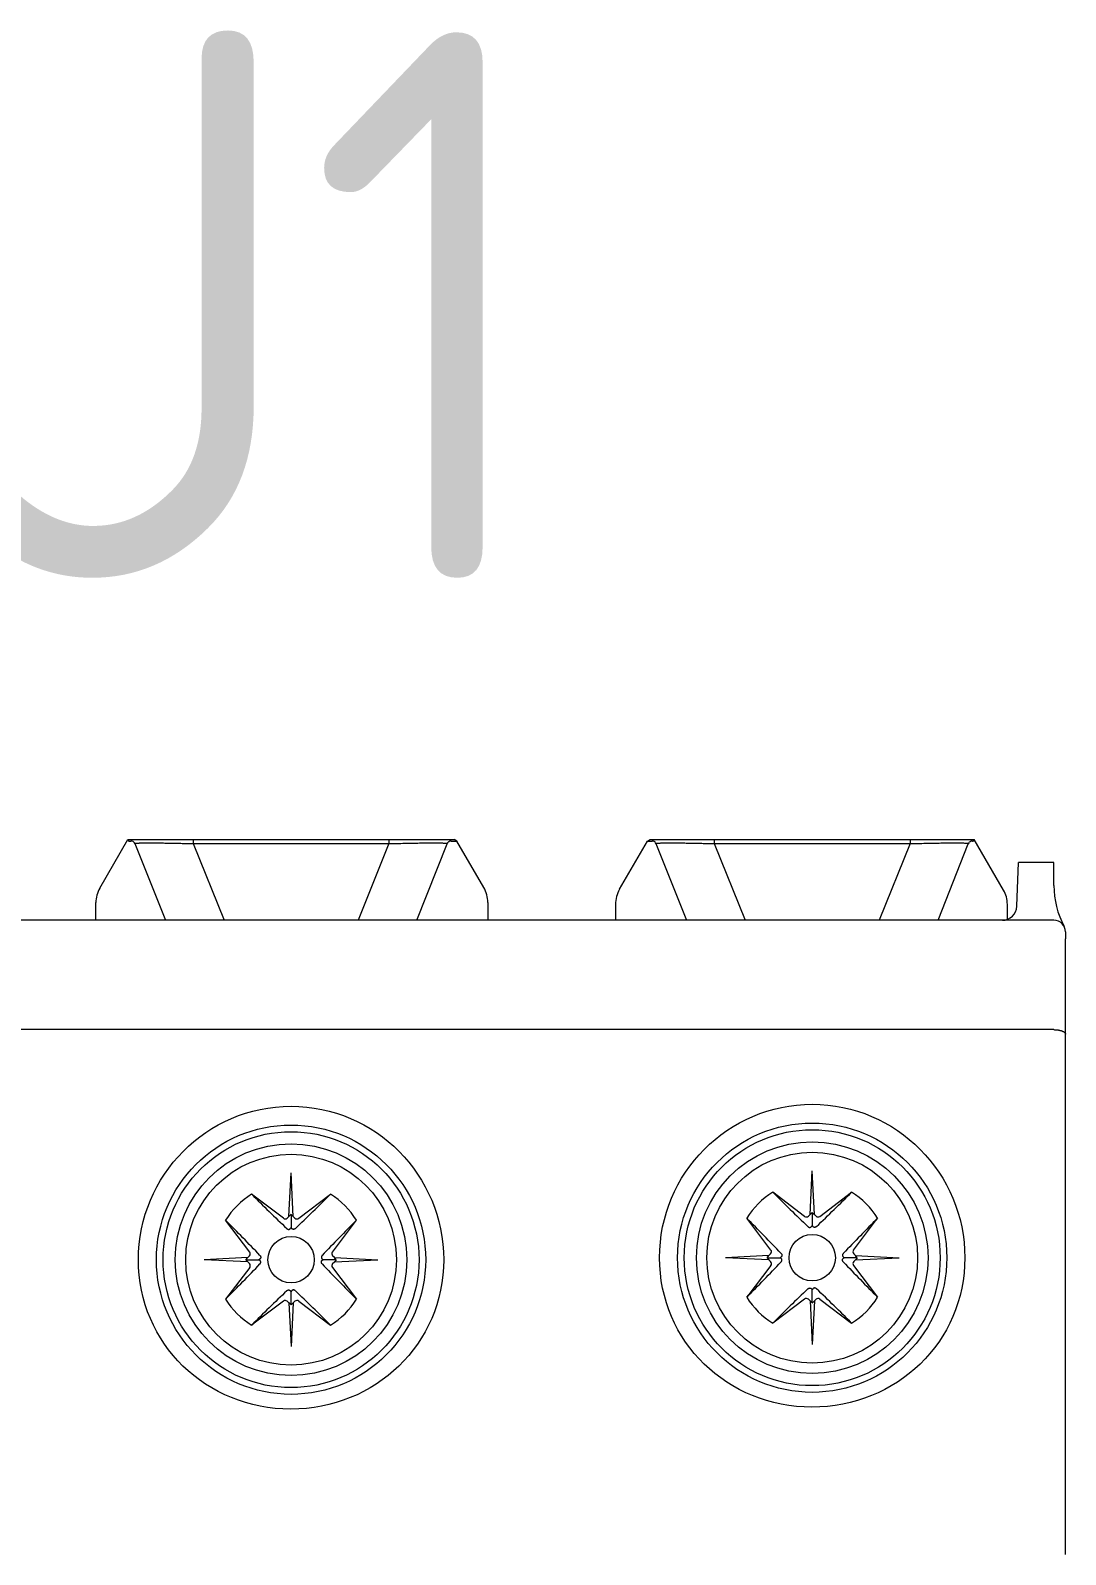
# Model space of a CAD drawing. Header units: millimetres. Extents: x 42151 to 59780, y 37376 to 44547.
# Drawn here: x 47625.2 to 47663.1, y 42708.8 to 42764.5 of the extents above; entities that cross this region are included whole.
import ezdxf
from ezdxf.enums import TextEntityAlignment as Align

# ---------------------------------------------------------------- set-up
doc = ezdxf.new("R2010")
doc.units = ezdxf.units.MM
doc.set_wipeout_variables(frame=1)
doc.layers.add('000-PI-Oprema', color=30, linetype='Continuous', lineweight=5)
doc.layers.add('000-PI_TEXT', color=7, linetype='Continuous')
doc.styles.add('PI0', font='isocpeur.ttf', dxfattribs={"width": 0.9})

# ---------------------------------------------------------------- blocks, each defined once
blk = doc.blocks.new('943405 - Dehn - Surge Arrester')
at = {"layer": '000-PI-Oprema', "ltscale": 0.25}
for p, q in [((49578.991, 45359.286), (49580.021, 45361.069)), ((49580.021, 45361.069), (49591.95, 45361.069)), ((49580.021, 45361.069), (49580.054, 45361.012)), ((49580.054, 45361.012), (49580.131, 45361.012)), ((49580.272, 45360.926), (49580.275, 45360.927)), ((49582.405, 45361.065), (49582.405, 45360.916)), ((49582.405, 45360.916), (49589.565, 45360.916)), ((49589.565, 45361.065), (49589.565, 45360.916)), ((49591.839, 45361.012), (49592.049, 45361.012)), ((49592.049, 45361.012), (49591.95, 45361.069)), ((49593.028, 45359.315), (49592.049, 45361.012)), ((49597.992, 45359.249), (49599.009, 45361.012)), ((49599.009, 45361.012), (49599.108, 45361.069)), ((49599.009, 45361.012), (49599.181, 45361.012)), ((49599.108, 45361.069), (49610.961, 45361.069)), ((49599.322, 45360.926), (49599.325, 45360.927)), ((49601.455, 45361.065), (49601.455, 45360.916)), ((49601.455, 45360.916), (49608.615, 45360.916)), ((49608.615, 45361.065), (49608.615, 45360.916)), ((49610.889, 45361.012), (49610.928, 45361.012)), ((49610.961, 45361.069), (49610.928, 45361.012)), ((49612.029, 45359.22), (49610.961, 45361.069)), ((49612.514, 45358.625), (49612.57, 45360.231)), ((49613.872, 45360.231), (49612.57, 45360.231)), ((49613.872, 45359.384), (49613.872, 45360.231))]:
    blk.add_line(p, q, dxfattribs=at)
for points in [[(49580.275, 45360.927), (49580.278, 45360.928), (49580.284, 45360.93), (49580.291, 45360.931), (49580.3, 45360.932), (49580.31, 45360.933), (49580.322, 45360.934), (49580.336, 45360.935), (49580.352, 45360.936), (49580.369, 45360.937), (49580.387, 45360.938), (49580.407, 45360.939), (49580.429, 45360.939), (49580.451, 45360.94), (49580.476, 45360.941), (49580.501, 45360.941), (49580.528, 45360.942), (49580.557, 45360.942), (49580.586, 45360.943), (49580.617, 45360.943), (49580.648, 45360.943), (49580.681, 45360.944), (49580.715, 45360.944), (49580.75, 45360.944), (49580.786, 45360.944), (49580.823, 45360.944), (49580.861, 45360.944), (49580.899, 45360.944), (49580.939, 45360.944), (49580.979, 45360.944), (49581.02, 45360.943), (49581.062, 45360.943), (49581.104, 45360.943), (49581.147, 45360.942), (49581.191, 45360.942), (49581.235, 45360.941), (49581.28, 45360.941), (49581.326, 45360.94), (49581.372, 45360.939), (49581.418, 45360.939), (49581.465, 45360.938), (49581.512, 45360.937), (49581.56, 45360.936), (49581.608, 45360.935), (49581.656, 45360.934), (49581.705, 45360.933), (49581.754, 45360.932), (49581.803, 45360.931), (49581.852, 45360.93), (49581.902, 45360.929), (49581.952, 45360.928), (49582.002, 45360.927), (49582.052, 45360.925), (49582.102, 45360.924), (49582.153, 45360.923), (49582.203, 45360.921), (49582.253, 45360.92), (49582.304, 45360.919), (49582.355, 45360.917), (49582.405, 45360.916)], [(49589.565, 45360.916), (49589.637, 45360.918), (49589.709, 45360.92), (49589.781, 45360.922), (49589.853, 45360.924), (49589.925, 45360.926), (49589.996, 45360.927), (49590.067, 45360.929), (49590.138, 45360.931), (49590.209, 45360.932), (49590.279, 45360.934), (49590.349, 45360.935), (49590.418, 45360.936), (49590.486, 45360.937), (49590.554, 45360.938), (49590.62, 45360.939), (49590.686, 45360.94), (49590.75, 45360.941), (49590.814, 45360.942), (49590.876, 45360.942), (49590.937, 45360.943), (49590.996, 45360.943), (49591.053, 45360.943), (49591.109, 45360.944), (49591.163, 45360.944), (49591.216, 45360.944), (49591.266, 45360.943), (49591.314, 45360.943), (49591.359, 45360.943), (49591.403, 45360.942), (49591.444, 45360.942), (49591.482, 45360.941), (49591.518, 45360.94), (49591.55, 45360.939), (49591.58, 45360.938), (49591.607, 45360.937), (49591.631, 45360.935), (49591.651, 45360.934), (49591.668, 45360.933), (49591.681, 45360.931), (49591.691, 45360.929), (49591.698, 45360.927)], [(49599.325, 45360.927), (49599.328, 45360.928), (49599.334, 45360.93), (49599.341, 45360.931), (49599.35, 45360.932), (49599.36, 45360.933), (49599.372, 45360.934), (49599.386, 45360.935), (49599.402, 45360.936), (49599.419, 45360.937), (49599.437, 45360.938), (49599.457, 45360.939), (49599.479, 45360.939), (49599.501, 45360.94), (49599.526, 45360.941), (49599.551, 45360.941), (49599.578, 45360.942), (49599.607, 45360.942), (49599.636, 45360.943), (49599.667, 45360.943), (49599.698, 45360.943), (49599.731, 45360.944), (49599.765, 45360.944), (49599.8, 45360.944), (49599.836, 45360.944), (49599.873, 45360.944), (49599.911, 45360.944), (49599.949, 45360.944), (49599.989, 45360.944), (49600.029, 45360.944), (49600.07, 45360.943), (49600.112, 45360.943), (49600.154, 45360.943), (49600.197, 45360.942), (49600.241, 45360.942), (49600.285, 45360.941), (49600.33, 45360.941), (49600.376, 45360.94), (49600.422, 45360.939), (49600.468, 45360.939), (49600.515, 45360.938), (49600.562, 45360.937), (49600.61, 45360.936), (49600.658, 45360.935), (49600.706, 45360.934), (49600.755, 45360.933), (49600.804, 45360.932), (49600.853, 45360.931), (49600.902, 45360.93), (49600.952, 45360.929), (49601.002, 45360.928), (49601.052, 45360.927), (49601.102, 45360.925), (49601.152, 45360.924), (49601.203, 45360.923), (49601.253, 45360.921), (49601.303, 45360.92), (49601.354, 45360.919), (49601.405, 45360.917), (49601.455, 45360.916)], [(49608.615, 45360.916), (49608.687, 45360.918), (49608.759, 45360.92), (49608.831, 45360.922), (49608.903, 45360.924), (49608.975, 45360.926), (49609.046, 45360.927), (49609.117, 45360.929), (49609.188, 45360.931), (49609.259, 45360.932), (49609.329, 45360.934), (49609.399, 45360.935), (49609.468, 45360.936), (49609.536, 45360.937), (49609.604, 45360.938), (49609.67, 45360.939), (49609.736, 45360.94), (49609.8, 45360.941), (49609.864, 45360.942), (49609.926, 45360.942), (49609.987, 45360.943), (49610.046, 45360.943), (49610.103, 45360.943), (49610.159, 45360.944), (49610.213, 45360.944), (49610.266, 45360.944), (49610.316, 45360.943), (49610.364, 45360.943), (49610.409, 45360.943), (49610.453, 45360.942), (49610.494, 45360.942), (49610.532, 45360.941), (49610.568, 45360.94), (49610.6, 45360.939), (49610.63, 45360.938), (49610.657, 45360.937), (49610.681, 45360.935), (49610.701, 45360.934), (49610.718, 45360.933), (49610.731, 45360.931), (49610.741, 45360.929), (49610.748, 45360.927)]]:
    blk.add_lwpolyline(points, dxfattribs=at)
for points in [[(49580.178, 45361.005), (49580.163, 45361.009), (49580.147, 45361.012), (49580.131, 45361.012)], [(49580.279, 45360.911), (49580.261, 45360.956), (49580.224, 45360.99), (49580.178, 45361.005)], [(49591.786, 45361.003), (49591.742, 45360.987), (49591.708, 45360.954), (49591.691, 45360.911)], [(49591.839, 45361.012), (49591.821, 45361.012), (49591.803, 45361.009), (49591.786, 45361.003)], [(49599.228, 45361.005), (49599.213, 45361.009), (49599.197, 45361.012), (49599.181, 45361.012)], [(49599.329, 45360.911), (49599.311, 45360.956), (49599.274, 45360.99), (49599.228, 45361.005)], [(49610.836, 45361.003), (49610.792, 45360.987), (49610.758, 45360.954), (49610.741, 45360.911)], [(49610.889, 45361.012), (49610.871, 45361.012), (49610.853, 45361.009), (49610.836, 45361.003)], [(49578.991, 45359.286), (49578.899, 45359.126), (49578.85, 45358.945), (49578.85, 45358.761)], [(49593.178, 45358.761), (49593.177, 45358.956), (49593.125, 45359.147), (49593.028, 45359.315)], [(49597.992, 45359.249), (49597.894, 45359.08), (49597.843, 45358.889), (49597.842, 45358.695)], [(49612.17, 45358.695), (49612.17, 45358.879), (49612.121, 45359.06), (49612.029, 45359.22)]]:
    blk.add_open_spline(points, degree=3, dxfattribs=at)
at = {"ltscale": 0.25}
blk.add_wipeout([(49538.748, 45357.99), (49539.048, 45358.114), (49613.872, 45358.114), (49614.171, 45357.99), (49614.295, 45357.691), (49614.295, 45263.499), (49614.171, 45263.2), (49613.872, 45263.076), (49539.048, 45263.076), (49538.748, 45263.2), (49538.625, 45263.499), (49538.625, 45357.691)], dxfattribs=at).dxf.layer = '000-PI-Oprema'
at = {"layer": '000-PI-Oprema', "ltscale": 0.25}
for p, q in [((49580.275, 45360.927), (49581.395, 45358.115)), ((49582.405, 45360.916), (49583.537, 45358.114)), ((49589.565, 45360.916), (49588.433, 45358.114)), ((49590.584, 45358.114), (49591.691, 45360.911)), ((49599.325, 45360.927), (49600.445, 45358.115)), ((49601.455, 45360.916), (49602.587, 45358.114)), ((49608.615, 45360.916), (49607.483, 45358.114)), ((49609.634, 45358.114), (49610.741, 45360.911)), ((49578.847, 45358.114), (49578.85, 45358.761)), ((49593.178, 45358.761), (49593.18, 45358.114)), ((49597.842, 45358.695), (49597.84, 45358.114)), ((49612.172, 45358.149), (49612.17, 45358.695)), ((49613.872, 45358.114), (49539.048, 45358.114)), ((49614.295, 45357.691), (49614.295, 45357.443)), ((49614.295, 45353.949), (49614.295, 45357.443)), ((49613.872, 45354.118), (49539.048, 45354.118)), ((49614.295, 45335.583), (49614.295, 45353.949)), ((49585.905, 45347.294), (49585.985, 45348.887)), ((49586.065, 45347.294), (49585.985, 45348.887)), ((49604.955, 45347.367), (49605.035, 45348.96)), ((49605.115, 45347.367), (49605.035, 45348.96)), ((49585.705, 45347.223), (49584.545, 45348.103)), ((49586.265, 45347.223), (49587.424, 45348.103)), ((49604.755, 45347.296), (49603.595, 45348.176)), ((49605.315, 45347.296), (49606.474, 45348.176)), ((49584.474, 45345.992), (49583.594, 45347.151)), ((49585.905, 45347.294), (49585.844, 45347.232)), ((49585.985, 45347.36), (49585.905, 45347.294)), ((49585.985, 45347.36), (49585.985, 45346.884)), ((49585.985, 45347.36), (49586.065, 45347.294)), ((49586.126, 45347.232), (49586.065, 45347.294)), ((49587.496, 45345.992), (49588.376, 45347.151)), ((49603.524, 45346.064), (49602.644, 45347.224)), ((49604.955, 45347.367), (49604.894, 45347.305)), ((49605.035, 45347.433), (49604.955, 45347.367)), ((49605.017, 45346.931), (49605.035, 45346.957)), ((49605.035, 45347.433), (49605.035, 45346.957)), ((49605.035, 45347.433), (49605.115, 45347.367)), ((49605.053, 45346.931), (49605.035, 45346.957)), ((49605.176, 45347.305), (49605.115, 45347.367)), ((49606.546, 45346.064), (49607.426, 45347.224)), ((49585.967, 45346.858), (49585.985, 45346.884)), ((49586.003, 45346.858), (49585.985, 45346.884)), ((49584.465, 45345.853), (49584.403, 45345.792)), ((49587.567, 45345.792), (49587.505, 45345.853)), ((49603.453, 45345.865), (49601.86, 45345.785)), ((49603.386, 45345.785), (49603.453, 45345.865)), ((49603.515, 45345.926), (49603.453, 45345.865)), ((49603.889, 45345.803), (49603.863, 45345.785)), ((49606.181, 45345.803), (49606.207, 45345.785)), ((49606.617, 45345.865), (49606.555, 45345.926)), ((49606.617, 45345.865), (49608.21, 45345.785)), ((49606.683, 45345.785), (49606.617, 45345.865)), ((49584.403, 45345.792), (49582.81, 45345.712)), ((49584.403, 45345.632), (49582.81, 45345.712)), ((49584.474, 45345.432), (49583.594, 45344.272)), ((49584.336, 45345.712), (49584.403, 45345.792)), ((49584.336, 45345.712), (49584.813, 45345.712)), ((49584.336, 45345.712), (49584.403, 45345.632)), ((49584.403, 45345.632), (49584.465, 45345.571)), ((49584.839, 45345.73), (49584.813, 45345.712)), ((49584.839, 45345.694), (49584.813, 45345.712)), ((49587.131, 45345.73), (49587.157, 45345.712)), ((49587.131, 45345.694), (49587.157, 45345.712)), ((49587.633, 45345.712), (49587.157, 45345.712)), ((49587.496, 45345.432), (49588.376, 45344.272)), ((49587.505, 45345.571), (49587.567, 45345.632)), ((49587.567, 45345.792), (49589.16, 45345.712)), ((49587.633, 45345.712), (49587.567, 45345.792)), ((49587.567, 45345.632), (49589.16, 45345.712)), ((49587.633, 45345.712), (49587.567, 45345.632)), ((49603.453, 45345.705), (49601.86, 45345.785)), ((49603.524, 45345.505), (49602.644, 45344.345)), ((49603.386, 45345.785), (49603.863, 45345.785)), ((49603.386, 45345.785), (49603.453, 45345.705)), ((49603.453, 45345.705), (49603.515, 45345.644)), ((49603.889, 45345.767), (49603.863, 45345.785)), ((49606.181, 45345.767), (49606.207, 45345.785)), ((49606.683, 45345.785), (49606.207, 45345.785)), ((49606.546, 45345.505), (49607.426, 45344.345)), ((49606.555, 45345.644), (49606.617, 45345.705)), ((49606.617, 45345.705), (49608.21, 45345.785)), ((49606.683, 45345.785), (49606.617, 45345.705)), ((49585.705, 45344.201), (49584.545, 45343.321)), ((49585.844, 45344.192), (49585.905, 45344.13)), ((49585.905, 45344.13), (49585.985, 45342.537)), ((49585.985, 45344.063), (49585.905, 45344.13)), ((49585.967, 45344.566), (49585.985, 45344.54)), ((49586.003, 45344.566), (49585.985, 45344.54)), ((49585.985, 45344.063), (49585.985, 45344.54)), ((49586.065, 45344.13), (49585.985, 45342.537)), ((49585.985, 45344.063), (49586.065, 45344.13)), ((49586.065, 45344.13), (49586.126, 45344.192)), ((49586.265, 45344.201), (49587.424, 45343.321)), ((49604.755, 45344.274), (49603.595, 45343.394)), ((49604.894, 45344.265), (49604.955, 45344.203)), ((49604.955, 45344.203), (49605.035, 45342.61)), ((49605.035, 45344.136), (49604.955, 45344.203)), ((49605.017, 45344.639), (49605.035, 45344.613)), ((49605.053, 45344.639), (49605.035, 45344.613)), ((49605.035, 45344.136), (49605.035, 45344.613)), ((49605.115, 45344.203), (49605.035, 45342.61)), ((49605.035, 45344.136), (49605.115, 45344.203)), ((49605.115, 45344.203), (49605.176, 45344.265)), ((49605.315, 45344.274), (49606.474, 45343.394)), ((49614.295, 45334.937), (49614.295, 45335.583))]:
    blk.add_line(p, q, dxfattribs=at)
for points in [[(49613.872, 45354.118), (49613.887, 45354.117), (49613.902, 45354.117), (49613.917, 45354.117), (49613.932, 45354.116), (49613.947, 45354.115), (49613.962, 45354.114), (49613.977, 45354.112), (49613.992, 45354.111), (49614.006, 45354.109), (49614.021, 45354.107), (49614.035, 45354.105), (49614.049, 45354.102), (49614.063, 45354.099), (49614.077, 45354.096), (49614.091, 45354.093), (49614.104, 45354.09), (49614.117, 45354.086), (49614.13, 45354.083), (49614.143, 45354.079), (49614.155, 45354.074), (49614.167, 45354.07), (49614.178, 45354.065), (49614.189, 45354.061), (49614.2, 45354.056), (49614.21, 45354.051), (49614.22, 45354.045), (49614.229, 45354.04), (49614.238, 45354.034), (49614.246, 45354.028), (49614.253, 45354.022), (49614.26, 45354.016), (49614.267, 45354.01), (49614.273, 45354.003), (49614.278, 45353.997), (49614.282, 45353.99), (49614.286, 45353.983), (49614.29, 45353.976), (49614.292, 45353.97), (49614.294, 45353.963), (49614.295, 45353.956), (49614.295, 45353.949)], [(49604.878, 45346.922), (49604.882, 45346.919), (49604.886, 45346.915), (49604.89, 45346.912), (49604.894, 45346.91), (49604.898, 45346.907), (49604.901, 45346.905), (49604.905, 45346.903), (49604.908, 45346.901), (49604.912, 45346.9), (49604.915, 45346.898), (49604.918, 45346.897), (49604.922, 45346.896), (49604.925, 45346.895), (49604.928, 45346.894), (49604.931, 45346.894), (49604.935, 45346.893), (49604.938, 45346.893), (49604.941, 45346.892), (49604.944, 45346.892), (49604.947, 45346.892), (49604.951, 45346.892), (49604.954, 45346.892), (49604.957, 45346.893), (49604.96, 45346.893), (49604.964, 45346.894), (49604.967, 45346.895), (49604.97, 45346.896), (49604.974, 45346.897), (49604.977, 45346.898), (49604.98, 45346.899), (49604.983, 45346.901), (49604.987, 45346.903), (49604.99, 45346.905), (49604.993, 45346.907), (49604.997, 45346.91), (49605, 45346.912), (49605.003, 45346.915), (49605.007, 45346.919), (49605.01, 45346.922), (49605.013, 45346.926), (49605.017, 45346.931)], [(49605.191, 45346.922), (49605.187, 45346.919), (49605.184, 45346.915), (49605.18, 45346.912), (49605.176, 45346.91), (49605.172, 45346.907), (49605.169, 45346.905), (49605.165, 45346.903), (49605.161, 45346.901), (49605.158, 45346.9), (49605.155, 45346.898), (49605.151, 45346.897), (49605.148, 45346.896), (49605.145, 45346.895), (49605.142, 45346.894), (49605.138, 45346.894), (49605.135, 45346.893), (49605.132, 45346.893), (49605.129, 45346.892), (49605.126, 45346.892), (49605.122, 45346.892), (49605.119, 45346.892), (49605.116, 45346.892), (49605.113, 45346.893), (49605.109, 45346.893), (49605.106, 45346.894), (49605.103, 45346.895), (49605.1, 45346.896), (49605.096, 45346.897), (49605.093, 45346.898), (49605.09, 45346.899), (49605.086, 45346.901), (49605.083, 45346.903), (49605.08, 45346.905), (49605.076, 45346.907), (49605.073, 45346.91), (49605.07, 45346.912), (49605.067, 45346.915), (49605.063, 45346.919), (49605.06, 45346.922), (49605.057, 45346.926), (49605.053, 45346.931)], [(49585.828, 45346.849), (49585.832, 45346.846), (49585.836, 45346.842), (49585.84, 45346.839), (49585.844, 45346.837), (49585.848, 45346.834), (49585.851, 45346.832), (49585.855, 45346.83), (49585.858, 45346.828), (49585.862, 45346.827), (49585.865, 45346.825), (49585.868, 45346.824), (49585.872, 45346.823), (49585.875, 45346.822), (49585.878, 45346.821), (49585.881, 45346.821), (49585.885, 45346.82), (49585.888, 45346.82), (49585.891, 45346.819), (49585.894, 45346.819), (49585.897, 45346.819), (49585.901, 45346.819), (49585.904, 45346.819), (49585.907, 45346.82), (49585.91, 45346.82), (49585.914, 45346.821), (49585.917, 45346.822), (49585.92, 45346.823), (49585.924, 45346.824), (49585.927, 45346.825), (49585.93, 45346.826), (49585.933, 45346.828), (49585.937, 45346.83), (49585.94, 45346.832), (49585.943, 45346.834), (49585.947, 45346.837), (49585.95, 45346.839), (49585.953, 45346.842), (49585.957, 45346.846), (49585.96, 45346.849), (49585.963, 45346.853), (49585.967, 45346.858)], [(49586.141, 45346.849), (49586.137, 45346.846), (49586.134, 45346.842), (49586.13, 45346.839), (49586.126, 45346.837), (49586.122, 45346.834), (49586.119, 45346.832), (49586.115, 45346.83), (49586.111, 45346.828), (49586.108, 45346.827), (49586.105, 45346.825), (49586.101, 45346.824), (49586.098, 45346.823), (49586.095, 45346.822), (49586.092, 45346.821), (49586.088, 45346.821), (49586.085, 45346.82), (49586.082, 45346.82), (49586.079, 45346.819), (49586.076, 45346.819), (49586.072, 45346.819), (49586.069, 45346.819), (49586.066, 45346.819), (49586.063, 45346.82), (49586.059, 45346.82), (49586.056, 45346.821), (49586.053, 45346.822), (49586.05, 45346.823), (49586.046, 45346.824), (49586.043, 45346.825), (49586.04, 45346.827), (49586.036, 45346.828), (49586.033, 45346.83), (49586.03, 45346.832), (49586.026, 45346.834), (49586.023, 45346.837), (49586.02, 45346.839), (49586.017, 45346.842), (49586.013, 45346.846), (49586.01, 45346.849), (49586.007, 45346.853), (49586.003, 45346.858)], [(49584.848, 45345.869), (49584.851, 45345.864), (49584.855, 45345.861), (49584.857, 45345.857), (49584.86, 45345.853), (49584.863, 45345.849), (49584.865, 45345.846), (49584.867, 45345.842), (49584.868, 45345.839), (49584.87, 45345.835), (49584.871, 45345.832), (49584.873, 45345.828), (49584.874, 45345.825), (49584.875, 45345.822), (49584.875, 45345.819), (49584.876, 45345.815), (49584.877, 45345.812), (49584.877, 45345.809), (49584.877, 45345.806), (49584.878, 45345.803), (49584.878, 45345.8), (49584.878, 45345.796), (49584.877, 45345.793), (49584.877, 45345.79), (49584.877, 45345.787), (49584.876, 45345.783), (49584.875, 45345.78), (49584.874, 45345.777), (49584.873, 45345.773), (49584.872, 45345.77), (49584.87, 45345.767), (49584.869, 45345.763), (49584.867, 45345.76), (49584.865, 45345.757), (49584.863, 45345.753), (49584.86, 45345.75), (49584.858, 45345.747), (49584.855, 45345.744), (49584.851, 45345.74), (49584.848, 45345.737), (49584.843, 45345.734), (49584.839, 45345.73)], [(49587.122, 45345.869), (49587.119, 45345.864), (49587.115, 45345.861), (49587.112, 45345.857), (49587.11, 45345.853), (49587.107, 45345.849), (49587.105, 45345.846), (49587.103, 45345.842), (49587.101, 45345.839), (49587.1, 45345.835), (49587.098, 45345.832), (49587.097, 45345.828), (49587.096, 45345.825), (49587.095, 45345.822), (49587.094, 45345.819), (49587.094, 45345.815), (49587.093, 45345.812), (49587.093, 45345.809), (49587.092, 45345.806), (49587.092, 45345.803), (49587.092, 45345.799), (49587.092, 45345.796), (49587.092, 45345.793), (49587.093, 45345.79), (49587.093, 45345.787), (49587.094, 45345.783), (49587.095, 45345.78), (49587.096, 45345.777), (49587.097, 45345.773), (49587.098, 45345.77), (49587.1, 45345.767), (49587.101, 45345.763), (49587.103, 45345.76), (49587.105, 45345.757), (49587.107, 45345.753), (49587.11, 45345.75), (49587.112, 45345.747), (49587.115, 45345.744), (49587.119, 45345.74), (49587.122, 45345.737), (49587.126, 45345.734), (49587.131, 45345.73)], [(49603.898, 45345.941), (49603.901, 45345.937), (49603.905, 45345.933), (49603.907, 45345.93), (49603.91, 45345.926), (49603.913, 45345.922), (49603.915, 45345.919), (49603.917, 45345.915), (49603.918, 45345.911), (49603.92, 45345.908), (49603.921, 45345.905), (49603.923, 45345.901), (49603.924, 45345.898), (49603.925, 45345.895), (49603.925, 45345.892), (49603.926, 45345.888), (49603.927, 45345.885), (49603.927, 45345.882), (49603.927, 45345.879), (49603.928, 45345.876), (49603.928, 45345.872), (49603.928, 45345.869), (49603.927, 45345.866), (49603.927, 45345.863), (49603.927, 45345.86), (49603.926, 45345.856), (49603.925, 45345.853), (49603.924, 45345.85), (49603.923, 45345.846), (49603.922, 45345.843), (49603.92, 45345.84), (49603.919, 45345.836), (49603.917, 45345.833), (49603.915, 45345.83), (49603.913, 45345.826), (49603.91, 45345.823), (49603.908, 45345.82), (49603.905, 45345.817), (49603.901, 45345.813), (49603.898, 45345.81), (49603.893, 45345.806), (49603.889, 45345.803)], [(49606.172, 45345.941), (49606.169, 45345.937), (49606.165, 45345.933), (49606.162, 45345.93), (49606.16, 45345.926), (49606.157, 45345.922), (49606.155, 45345.919), (49606.153, 45345.915), (49606.151, 45345.911), (49606.15, 45345.908), (49606.148, 45345.905), (49606.147, 45345.901), (49606.146, 45345.898), (49606.145, 45345.895), (49606.144, 45345.892), (49606.144, 45345.888), (49606.143, 45345.885), (49606.143, 45345.882), (49606.142, 45345.879), (49606.142, 45345.876), (49606.142, 45345.872), (49606.142, 45345.869), (49606.142, 45345.866), (49606.143, 45345.863), (49606.143, 45345.859), (49606.144, 45345.856), (49606.145, 45345.853), (49606.146, 45345.85), (49606.147, 45345.846), (49606.148, 45345.843), (49606.15, 45345.84), (49606.151, 45345.836), (49606.153, 45345.833), (49606.155, 45345.83), (49606.157, 45345.826), (49606.16, 45345.823), (49606.162, 45345.82), (49606.165, 45345.817), (49606.169, 45345.813), (49606.172, 45345.81), (49606.176, 45345.806), (49606.181, 45345.803)], [(49584.848, 45345.555), (49584.851, 45345.559), (49584.855, 45345.563), (49584.857, 45345.567), (49584.86, 45345.571), (49584.863, 45345.575), (49584.865, 45345.578), (49584.867, 45345.582), (49584.868, 45345.585), (49584.87, 45345.589), (49584.871, 45345.592), (49584.873, 45345.596), (49584.874, 45345.599), (49584.875, 45345.602), (49584.875, 45345.605), (49584.876, 45345.608), (49584.877, 45345.612), (49584.877, 45345.615), (49584.877, 45345.618), (49584.878, 45345.621), (49584.878, 45345.624), (49584.878, 45345.628), (49584.877, 45345.631), (49584.877, 45345.634), (49584.877, 45345.637), (49584.876, 45345.641), (49584.875, 45345.644), (49584.874, 45345.647), (49584.873, 45345.651), (49584.872, 45345.654), (49584.87, 45345.657), (49584.869, 45345.661), (49584.867, 45345.664), (49584.865, 45345.667), (49584.863, 45345.67), (49584.86, 45345.674), (49584.857, 45345.677), (49584.855, 45345.68), (49584.851, 45345.684), (49584.848, 45345.687), (49584.843, 45345.69), (49584.839, 45345.694)], [(49587.122, 45345.555), (49587.119, 45345.559), (49587.115, 45345.563), (49587.112, 45345.567), (49587.11, 45345.571), (49587.107, 45345.575), (49587.105, 45345.578), (49587.103, 45345.582), (49587.101, 45345.585), (49587.1, 45345.589), (49587.098, 45345.592), (49587.097, 45345.596), (49587.096, 45345.599), (49587.095, 45345.602), (49587.094, 45345.605), (49587.094, 45345.608), (49587.093, 45345.612), (49587.093, 45345.615), (49587.092, 45345.618), (49587.092, 45345.621), (49587.092, 45345.624), (49587.092, 45345.628), (49587.092, 45345.631), (49587.093, 45345.634), (49587.093, 45345.637), (49587.094, 45345.641), (49587.095, 45345.644), (49587.096, 45345.647), (49587.097, 45345.651), (49587.098, 45345.654), (49587.1, 45345.657), (49587.101, 45345.661), (49587.103, 45345.664), (49587.105, 45345.667), (49587.107, 45345.67), (49587.11, 45345.674), (49587.112, 45345.677), (49587.115, 45345.68), (49587.119, 45345.684), (49587.122, 45345.687), (49587.126, 45345.69), (49587.131, 45345.694)], [(49603.898, 45345.628), (49603.901, 45345.632), (49603.905, 45345.636), (49603.907, 45345.64), (49603.91, 45345.644), (49603.913, 45345.648), (49603.915, 45345.651), (49603.917, 45345.655), (49603.918, 45345.658), (49603.92, 45345.662), (49603.921, 45345.665), (49603.923, 45345.668), (49603.924, 45345.672), (49603.925, 45345.675), (49603.925, 45345.678), (49603.926, 45345.681), (49603.927, 45345.685), (49603.927, 45345.688), (49603.927, 45345.691), (49603.928, 45345.694), (49603.928, 45345.697), (49603.928, 45345.701), (49603.927, 45345.704), (49603.927, 45345.707), (49603.927, 45345.71), (49603.926, 45345.714), (49603.925, 45345.717), (49603.924, 45345.72), (49603.923, 45345.724), (49603.922, 45345.727), (49603.92, 45345.73), (49603.919, 45345.734), (49603.917, 45345.737), (49603.915, 45345.74), (49603.913, 45345.743), (49603.91, 45345.747), (49603.907, 45345.75), (49603.905, 45345.753), (49603.901, 45345.757), (49603.898, 45345.76), (49603.893, 45345.763), (49603.889, 45345.767)], [(49606.172, 45345.628), (49606.169, 45345.632), (49606.165, 45345.636), (49606.162, 45345.64), (49606.16, 45345.644), (49606.157, 45345.648), (49606.155, 45345.651), (49606.153, 45345.655), (49606.151, 45345.658), (49606.15, 45345.662), (49606.148, 45345.665), (49606.147, 45345.668), (49606.146, 45345.672), (49606.145, 45345.675), (49606.144, 45345.678), (49606.144, 45345.681), (49606.143, 45345.685), (49606.143, 45345.688), (49606.142, 45345.691), (49606.142, 45345.694), (49606.142, 45345.697), (49606.142, 45345.701), (49606.142, 45345.704), (49606.143, 45345.707), (49606.143, 45345.71), (49606.144, 45345.714), (49606.145, 45345.717), (49606.146, 45345.72), (49606.147, 45345.724), (49606.148, 45345.727), (49606.15, 45345.73), (49606.151, 45345.734), (49606.153, 45345.737), (49606.155, 45345.74), (49606.157, 45345.743), (49606.16, 45345.747), (49606.162, 45345.75), (49606.165, 45345.753), (49606.169, 45345.757), (49606.172, 45345.76), (49606.176, 45345.763), (49606.181, 45345.767)], [(49585.828, 45344.575), (49585.832, 45344.578), (49585.836, 45344.582), (49585.84, 45344.585), (49585.844, 45344.587), (49585.848, 45344.59), (49585.851, 45344.592), (49585.855, 45344.594), (49585.858, 45344.595), (49585.862, 45344.597), (49585.865, 45344.598), (49585.868, 45344.6), (49585.872, 45344.601), (49585.875, 45344.602), (49585.878, 45344.602), (49585.881, 45344.603), (49585.885, 45344.604), (49585.888, 45344.604), (49585.891, 45344.604), (49585.894, 45344.605), (49585.897, 45344.605), (49585.901, 45344.605), (49585.904, 45344.604), (49585.907, 45344.604), (49585.91, 45344.604), (49585.914, 45344.603), (49585.917, 45344.602), (49585.92, 45344.601), (49585.924, 45344.6), (49585.927, 45344.599), (49585.93, 45344.597), (49585.934, 45344.596), (49585.937, 45344.594), (49585.94, 45344.592), (49585.943, 45344.59), (49585.947, 45344.587), (49585.95, 45344.585), (49585.953, 45344.582), (49585.957, 45344.578), (49585.96, 45344.575), (49585.963, 45344.57), (49585.967, 45344.566)], [(49586.141, 45344.575), (49586.137, 45344.578), (49586.134, 45344.582), (49586.13, 45344.585), (49586.126, 45344.587), (49586.122, 45344.59), (49586.119, 45344.592), (49586.115, 45344.594), (49586.111, 45344.595), (49586.108, 45344.597), (49586.105, 45344.598), (49586.101, 45344.6), (49586.098, 45344.601), (49586.095, 45344.602), (49586.092, 45344.602), (49586.088, 45344.603), (49586.085, 45344.604), (49586.082, 45344.604), (49586.079, 45344.604), (49586.076, 45344.605), (49586.072, 45344.605), (49586.069, 45344.605), (49586.066, 45344.604), (49586.063, 45344.604), (49586.059, 45344.604), (49586.056, 45344.603), (49586.053, 45344.602), (49586.05, 45344.601), (49586.046, 45344.6), (49586.043, 45344.599), (49586.04, 45344.597), (49586.036, 45344.596), (49586.033, 45344.594), (49586.03, 45344.592), (49586.026, 45344.59), (49586.023, 45344.587), (49586.02, 45344.585), (49586.017, 45344.582), (49586.013, 45344.578), (49586.01, 45344.575), (49586.007, 45344.57), (49586.003, 45344.566)], [(49604.878, 45344.648), (49604.882, 45344.651), (49604.886, 45344.655), (49604.89, 45344.657), (49604.894, 45344.66), (49604.898, 45344.663), (49604.901, 45344.665), (49604.905, 45344.667), (49604.908, 45344.668), (49604.912, 45344.67), (49604.915, 45344.671), (49604.918, 45344.673), (49604.922, 45344.674), (49604.925, 45344.675), (49604.928, 45344.675), (49604.931, 45344.676), (49604.935, 45344.677), (49604.938, 45344.677), (49604.941, 45344.677), (49604.944, 45344.678), (49604.947, 45344.678), (49604.951, 45344.678), (49604.954, 45344.677), (49604.957, 45344.677), (49604.96, 45344.677), (49604.964, 45344.676), (49604.967, 45344.675), (49604.97, 45344.674), (49604.974, 45344.673), (49604.977, 45344.672), (49604.98, 45344.67), (49604.984, 45344.669), (49604.987, 45344.667), (49604.99, 45344.665), (49604.993, 45344.663), (49604.997, 45344.66), (49605, 45344.657), (49605.003, 45344.654), (49605.007, 45344.651), (49605.01, 45344.648), (49605.013, 45344.643), (49605.017, 45344.639)], [(49605.191, 45344.648), (49605.187, 45344.651), (49605.184, 45344.655), (49605.18, 45344.657), (49605.176, 45344.66), (49605.172, 45344.663), (49605.169, 45344.665), (49605.165, 45344.667), (49605.161, 45344.668), (49605.158, 45344.67), (49605.155, 45344.671), (49605.151, 45344.673), (49605.148, 45344.674), (49605.145, 45344.675), (49605.142, 45344.675), (49605.138, 45344.676), (49605.135, 45344.677), (49605.132, 45344.677), (49605.129, 45344.677), (49605.126, 45344.678), (49605.122, 45344.678), (49605.119, 45344.678), (49605.116, 45344.677), (49605.113, 45344.677), (49605.109, 45344.677), (49605.106, 45344.676), (49605.103, 45344.675), (49605.1, 45344.674), (49605.096, 45344.673), (49605.093, 45344.672), (49605.09, 45344.67), (49605.086, 45344.669), (49605.083, 45344.667), (49605.08, 45344.665), (49605.076, 45344.663), (49605.073, 45344.66), (49605.07, 45344.657), (49605.067, 45344.654), (49605.063, 45344.651), (49605.06, 45344.648), (49605.057, 45344.643), (49605.053, 45344.639)]]:
    blk.add_lwpolyline(points, dxfattribs=at)
for centre, radius in [((49585.985, 45345.712), 4.921), ((49585.985, 45345.712), 4.677), ((49605.035, 45345.785), 4.921), ((49605.035, 45345.785), 4.677), ((49585.985, 45345.712), 4.233), ((49605.035, 45345.785), 4.233), ((49585.985, 45345.712), 3.852), ((49605.035, 45345.785), 3.852), ((49585.985, 45345.712), 0.847), ((49605.035, 45345.785), 0.847)]:
    blk.add_circle(centre, radius, dxfattribs=at)
for points in [[(49613.872, 45359.384), (49613.872, 45358.863), (49614, 45358.35), (49614.246, 45357.89)], [(49611.985, 45358.114), (49612.27, 45358.114), (49612.504, 45358.34), (49612.514, 45358.625)], [(49614.295, 45357.691), (49614.295, 45357.925), (49614.106, 45358.114), (49613.872, 45358.114)], [(49584.545, 45348.103), (49584.155, 45347.868), (49583.829, 45347.541), (49583.594, 45347.151)], [(49584.546, 45348.103), (49584.968, 45347.68), (49585.396, 45347.262), (49585.828, 45346.849)], [(49586.142, 45346.849), (49586.574, 45347.262), (49587.002, 45347.68), (49587.424, 45348.103)], [(49588.376, 45347.151), (49588.141, 45347.541), (49587.814, 45347.868), (49587.424, 45348.103)], [(49603.595, 45348.176), (49603.205, 45347.941), (49602.879, 45347.614), (49602.644, 45347.224)], [(49603.596, 45348.176), (49604.018, 45347.753), (49604.446, 45347.335), (49604.878, 45346.922)], [(49605.192, 45346.922), (49605.624, 45347.335), (49606.052, 45347.753), (49606.474, 45348.176)], [(49607.426, 45347.224), (49607.191, 45347.614), (49606.864, 45347.941), (49606.474, 45348.176)], [(49584.848, 45345.869), (49584.435, 45346.301), (49584.017, 45346.729), (49583.594, 45347.151)], [(49585.705, 45347.223), (49585.747, 45347.191), (49585.806, 45347.195), (49585.844, 45347.232)], [(49586.126, 45347.232), (49586.164, 45347.195), (49586.223, 45347.191), (49586.265, 45347.223)], [(49588.376, 45347.151), (49587.953, 45346.729), (49587.535, 45346.301), (49587.122, 45345.869)], [(49603.898, 45345.942), (49603.485, 45346.374), (49603.067, 45346.802), (49602.644, 45347.224)], [(49604.755, 45347.296), (49604.797, 45347.264), (49604.856, 45347.268), (49604.894, 45347.305)], [(49605.176, 45347.305), (49605.214, 45347.268), (49605.273, 45347.264), (49605.315, 45347.296)], [(49607.426, 45347.224), (49607.003, 45346.802), (49606.585, 45346.374), (49606.172, 45345.942)], [(49584.465, 45345.853), (49584.502, 45345.891), (49584.506, 45345.95), (49584.474, 45345.992)], [(49587.496, 45345.992), (49587.464, 45345.95), (49587.468, 45345.891), (49587.505, 45345.853)], [(49603.515, 45345.926), (49603.552, 45345.964), (49603.556, 45346.023), (49603.524, 45346.064)], [(49606.546, 45346.064), (49606.514, 45346.023), (49606.518, 45345.964), (49606.555, 45345.926)], [(49583.594, 45344.273), (49584.017, 45344.695), (49584.435, 45345.123), (49584.848, 45345.555)], [(49584.474, 45345.432), (49584.506, 45345.474), (49584.502, 45345.533), (49584.465, 45345.571)], [(49587.122, 45345.555), (49587.535, 45345.123), (49587.953, 45344.695), (49588.376, 45344.273)], [(49587.505, 45345.571), (49587.468, 45345.533), (49587.464, 45345.474), (49587.496, 45345.432)], [(49602.644, 45344.346), (49603.067, 45344.768), (49603.485, 45345.196), (49603.898, 45345.628)], [(49603.524, 45345.505), (49603.556, 45345.547), (49603.552, 45345.606), (49603.515, 45345.644)], [(49606.172, 45345.628), (49606.585, 45345.196), (49607.003, 45344.768), (49607.426, 45344.346)], [(49606.555, 45345.644), (49606.518, 45345.606), (49606.514, 45345.547), (49606.546, 45345.505)], [(49583.594, 45344.272), (49583.829, 45343.882), (49584.155, 45343.556), (49584.545, 45343.321)], [(49585.828, 45344.575), (49585.396, 45344.162), (49584.968, 45343.744), (49584.546, 45343.321)], [(49585.844, 45344.192), (49585.806, 45344.229), (49585.747, 45344.233), (49585.705, 45344.201)], [(49586.265, 45344.201), (49586.223, 45344.233), (49586.164, 45344.229), (49586.126, 45344.192)], [(49587.424, 45343.321), (49587.002, 45343.744), (49586.574, 45344.162), (49586.142, 45344.575)], [(49587.424, 45343.321), (49587.814, 45343.556), (49588.141, 45343.882), (49588.376, 45344.272)], [(49602.644, 45344.345), (49602.879, 45343.955), (49603.205, 45343.629), (49603.595, 45343.394)], [(49604.878, 45344.648), (49604.446, 45344.235), (49604.018, 45343.817), (49603.596, 45343.394)], [(49604.894, 45344.265), (49604.856, 45344.302), (49604.797, 45344.306), (49604.755, 45344.274)], [(49605.315, 45344.274), (49605.273, 45344.306), (49605.214, 45344.302), (49605.176, 45344.265)], [(49606.474, 45343.394), (49606.052, 45343.817), (49605.624, 45344.235), (49605.192, 45344.648)], [(49606.474, 45343.394), (49606.864, 45343.629), (49607.191, 45343.955), (49607.426, 45344.345)]]:
    blk.add_open_spline(points, degree=3, dxfattribs=at)
for points in [[(49610.615, 45345.785), (49610.615, 45348.867), (49608.117, 45351.392), (49605.035, 45351.392), (49601.953, 45351.392), (49599.455, 45348.867), (49599.455, 45345.785), (49599.455, 45342.703), (49601.944, 45340.324), (49605.026, 45340.324), (49608.108, 45340.324), (49610.615, 45342.703), (49610.615, 45345.785)], [(49591.565, 45345.712), (49591.565, 45348.794), (49589.067, 45351.319), (49585.985, 45351.319), (49582.903, 45351.319), (49580.405, 45348.794), (49580.405, 45345.712), (49580.405, 45342.63), (49582.894, 45340.251), (49585.976, 45340.251), (49589.058, 45340.251), (49591.565, 45342.63), (49591.565, 45345.712)]]:
    blk.add_open_spline(points, degree=3, knots=[0, 0, 0, 0, 1, 1, 1, 2, 2, 2, 3, 3, 3, 4, 4, 4, 4], dxfattribs=at)

msp = doc.modelspace()

# ---------------------------------------------------------------- block references
at = {"layer": '000-PI-Oprema'}
msp.add_blockref('943405 - Dehn - Surge Arrester', (-1951.228, -2626.093), dxfattribs=at)

# ---------------------------------------------------------------- texts
at = {"layer": '000-PI_TEXT', "style": 'PI0', "width": 0.9}
msp.add_text('-FU1', height=20, dxfattribs=at).set_placement((47619.481, 42754.506), align=Align.MIDDLE)

doc.saveas('drawing.dxf')
